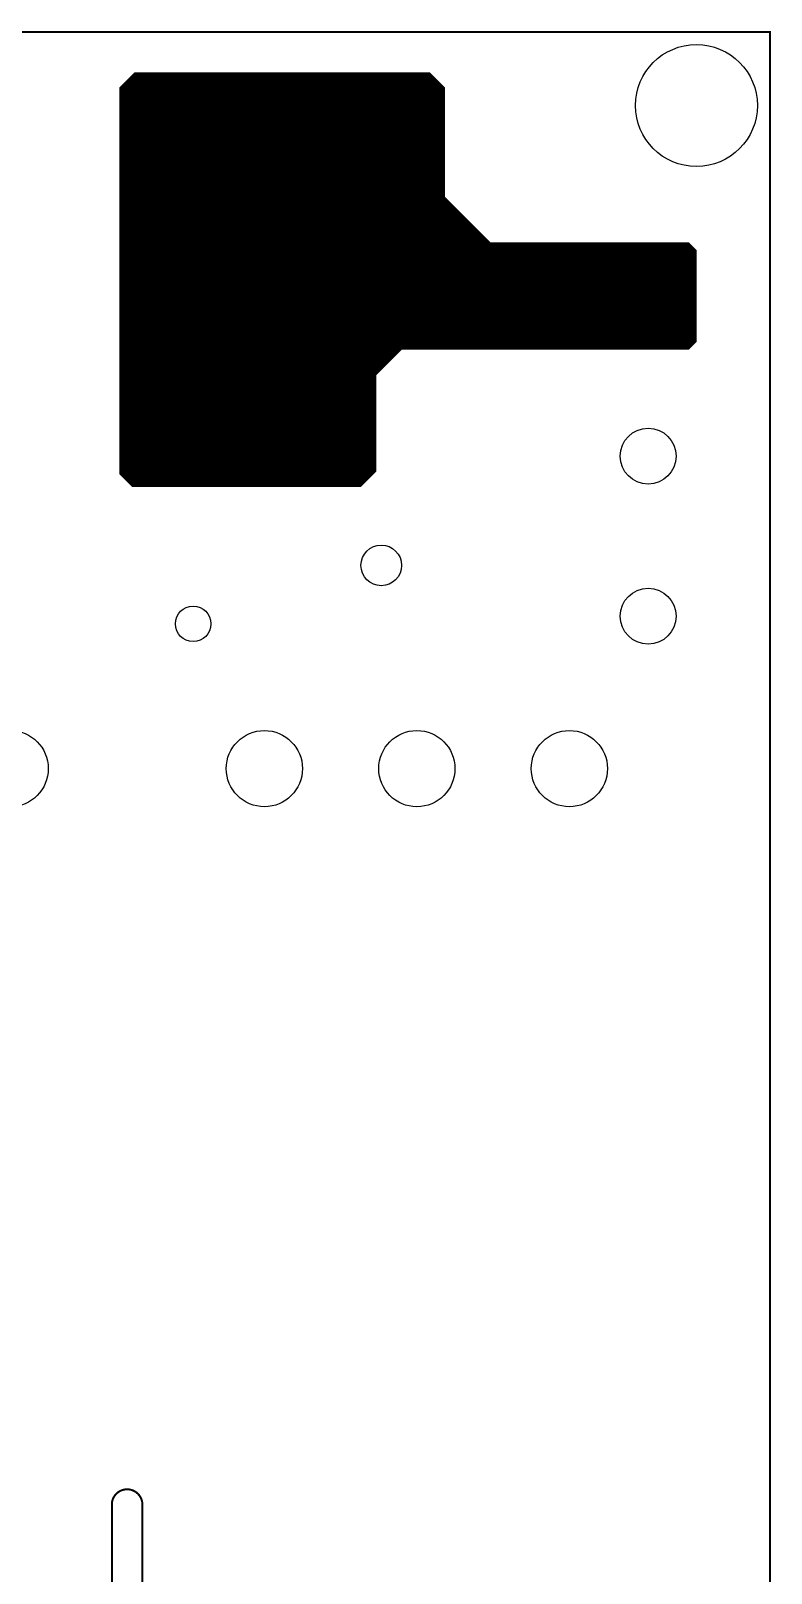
# Model space of a CAD drawing. Extents: x 0 to 219, y 0 to 131.
# Drawn here: x 182 to 219, y 54.3 to 131.4 of the extents above; entities that cross this region are included whole.
import ezdxf

# ---------------------------------------------------------------- set-up
doc = ezdxf.new("R2010")
doc.units = 0
doc.layers.get('0').update_dxf_attribs({"linetype": 'CONTINUOUS'})
doc.layers.add('CS', color=1, linetype='CONTINUOUS')
doc.layers.add('OUT', color=7, linetype='CONTINUOUS')

# ---------------------------------------------------------------- blocks, each defined once
blk = doc.blocks.new('ROUND_36')
blk.add_circle((0, 0), 1.905)
blk = doc.blocks.new('ROUND_19')
blk.add_circle((0, 0), 1.397)
blk = doc.blocks.new('ROUND_28')
blk.add_circle((0, 0), 1.016)
blk = doc.blocks.new('ROUND_11')
blk.add_circle((0, 0), 0.889)
blk = doc.blocks.new('ROUND_29')
blk.add_circle((0, 0), 3.048)
blk = doc.blocks.new('ROUND_26')
blk.add_circle((0, 0), 0.508)

msp = doc.modelspace()

# ---------------------------------------------------------------- linework, layer by layer
at = {"layer": 'CS'}
for points, const_width in [([(214.884, 115.443), (215.265, 115.824), (215.265, 120.396), (214.884, 120.777), (204.978, 120.777), (202.692, 123.063), (202.692, 128.524), (201.93, 129.286), (187.198, 129.286), (186.436, 128.524), (186.436, 109.22), (187.071, 108.585), (198.501, 108.585), (199.263, 109.347), (199.263, 114.173), (200.533, 115.443), (214.884, 115.443)], 0.0254), ([(198.459, 108.685), (187.112, 108.685), (186.536, 109.261), (186.536, 128.483), (187.239, 129.186), (201.888, 129.186), (202.592, 128.483), (202.592, 123.063), (202.602, 123.019), (202.621, 122.992), (204.907, 120.706), (204.945, 120.683), (204.978, 120.677), (214.842, 120.677), (215.165, 120.355), (215.164, 115.865), (214.842, 115.543), (200.532, 115.543), (200.489, 115.533), (200.462, 115.514), (199.192, 114.244), (199.168, 114.206), (199.163, 114.173), (199.162, 109.388), (198.459, 108.685)], 0.2), ([(186.817, 128.764), (202.31, 128.764)], 0.2), ([(186.992, 128.939), (202.135, 128.939)], 0.2), ([(187.166, 129.113), (201.961, 129.113)], 0.2), ([(186.536, 128.415), (202.592, 128.415)], 0.2), ([(186.536, 128.24), (202.592, 128.24)], 0.2), ([(186.536, 128.066), (202.592, 128.066)], 0.2), ([(186.536, 127.891), (202.592, 127.891)], 0.2), ([(186.642, 128.589), (202.485, 128.589)], 0.2), ([(190.119, 127.762), (187.198, 127.762), (187.198, 112.014)], 0.635), ([(186.536, 127.716), (202.592, 127.716)], 0.2), ([(186.536, 127.542), (202.592, 127.542)], 0.2), ([(186.536, 127.367), (202.592, 127.367)], 0.2), ([(186.536, 127.193), (202.592, 127.193)], 0.2), ([(186.536, 127.018), (202.592, 127.018)], 0.2), ([(186.536, 126.843), (202.592, 126.843)], 0.2), ([(186.536, 126.669), (202.592, 126.669)], 0.2), ([(186.536, 126.494), (202.592, 126.494)], 0.2), ([(186.536, 126.32), (202.592, 126.32)], 0.2), ([(186.536, 126.145), (202.592, 126.145)], 0.2), ([(186.536, 125.97), (202.592, 125.97)], 0.2), ([(186.536, 125.796), (202.592, 125.796)], 0.2), ([(186.536, 125.621), (202.592, 125.621)], 0.2), ([(186.536, 125.447), (202.592, 125.447)], 0.2), ([(186.536, 125.272), (202.592, 125.272)], 0.2), ([(186.536, 125.097), (202.592, 125.097)], 0.2), ([(186.536, 124.923), (202.592, 124.923)], 0.2), ([(196.088, 109.474), (196.088, 124.968), (199.517, 124.968)], 0.635), ([(186.536, 124.748), (202.592, 124.748)], 0.2), ([(186.536, 124.574), (202.592, 124.574)], 0.2), ([(186.536, 124.399), (202.592, 124.399)], 0.2), ([(186.536, 124.224), (202.592, 124.224)], 0.2), ([(186.536, 124.05), (202.592, 124.05)], 0.2), ([(186.536, 123.875), (202.592, 123.875)], 0.2), ([(186.536, 123.701), (202.592, 123.701)], 0.2), ([(186.536, 123.526), (202.592, 123.526)], 0.2), ([(186.536, 123.351), (202.592, 123.351)], 0.2), ([(186.536, 123.177), (202.592, 123.177)], 0.2), ([(186.536, 123.002), (202.614, 123.002)], 0.2), ([(186.536, 122.828), (202.785, 122.828)], 0.2), ([(186.536, 122.653), (202.96, 122.653)], 0.2), ([(186.536, 122.478), (203.135, 122.478)], 0.2), ([(186.536, 122.304), (203.309, 122.304)], 0.2), ([(186.536, 122.129), (203.484, 122.129)], 0.2), ([(186.536, 121.955), (203.658, 121.955)], 0.2), ([(186.536, 121.78), (203.833, 121.78)], 0.2), ([(186.536, 121.605), (204.008, 121.605)], 0.2), ([(186.536, 121.431), (204.182, 121.431)], 0.2), ([(186.536, 121.256), (204.357, 121.256)], 0.2), ([(186.536, 121.082), (204.531, 121.082)], 0.2), ([(186.536, 120.907), (204.706, 120.907)], 0.2), ([(186.536, 120.732), (204.881, 120.732)], 0.2), ([(186.536, 120.558), (214.961, 120.558)], 0.2), ([(186.536, 120.383), (215.136, 120.383)], 0.2), ([(186.536, 120.209), (215.165, 120.209)], 0.2), ([(186.536, 120.034), (215.165, 120.034)], 0.2), ([(186.536, 119.859), (215.165, 119.859)], 0.2), ([(186.536, 119.685), (215.165, 119.685)], 0.2), ([(186.536, 119.51), (215.164, 119.51)], 0.2), ([(186.536, 119.336), (215.164, 119.336)], 0.2), ([(186.536, 119.161), (215.164, 119.161)], 0.2), ([(186.536, 118.986), (215.164, 118.986)], 0.2), ([(186.536, 118.812), (215.164, 118.812)], 0.2), ([(186.536, 118.637), (215.164, 118.637)], 0.2), ([(186.536, 118.463), (215.164, 118.463)], 0.2), ([(186.536, 118.288), (215.164, 118.288)], 0.2), ([(186.536, 118.113), (215.164, 118.113)], 0.2), ([(186.536, 117.939), (215.164, 117.939)], 0.2), ([(186.536, 117.764), (215.164, 117.764)], 0.2), ([(186.536, 117.59), (215.164, 117.59)], 0.2), ([(186.536, 117.415), (215.164, 117.415)], 0.2), ([(186.536, 117.24), (215.164, 117.24)], 0.2), ([(186.536, 117.066), (215.164, 117.066)], 0.2), ([(186.536, 116.891), (215.164, 116.891)], 0.2), ([(186.536, 116.717), (215.164, 116.717)], 0.2), ([(186.536, 116.542), (215.164, 116.542)], 0.2), ([(186.536, 116.367), (215.164, 116.367)], 0.2), ([(186.536, 116.193), (215.164, 116.193)], 0.2), ([(186.536, 116.018), (215.164, 116.018)], 0.2), ([(186.536, 115.844), (215.143, 115.844)], 0.2), ([(186.536, 115.669), (214.968, 115.669)], 0.2), ([(186.536, 115.494), (200.442, 115.494)], 0.2), ([(186.536, 115.32), (200.268, 115.32)], 0.2), ([(186.536, 115.145), (200.093, 115.145)], 0.2), ([(186.536, 114.971), (199.919, 114.971)], 0.2), ([(186.536, 114.796), (199.744, 114.796)], 0.2), ([(186.536, 114.621), (199.569, 114.621)], 0.2), ([(186.536, 114.447), (199.395, 114.447)], 0.2), ([(186.536, 114.272), (199.22, 114.272)], 0.2), ([(186.536, 114.098), (199.163, 114.098)], 0.2), ([(186.536, 113.923), (199.163, 113.923)], 0.2), ([(186.536, 113.748), (199.163, 113.748)], 0.2), ([(186.536, 113.574), (199.163, 113.574)], 0.2), ([(186.536, 113.399), (199.163, 113.399)], 0.2), ([(186.536, 113.225), (199.162, 113.225)], 0.2), ([(186.536, 113.05), (199.162, 113.05)], 0.2), ([(186.536, 112.875), (199.162, 112.875)], 0.2), ([(186.536, 112.701), (199.162, 112.701)], 0.2), ([(186.536, 112.526), (199.162, 112.526)], 0.2), ([(186.536, 112.352), (199.162, 112.352)], 0.2), ([(186.536, 112.177), (199.162, 112.177)], 0.2), ([(186.536, 112.002), (199.162, 112.002)], 0.2), ([(186.536, 111.828), (199.162, 111.828)], 0.2), ([(188.468, 112.014), (189.738, 112.014)], 0.635), ([(191.008, 112.014), (192.278, 112.014)], 0.635), ([(193.548, 112.014), (194.818, 112.014)], 0.635), ([(196.088, 112.014), (197.358, 112.014)], 0.635), ([(186.536, 111.653), (199.162, 111.653)], 0.2), ([(186.536, 111.479), (199.162, 111.479)], 0.2), ([(186.536, 111.304), (199.162, 111.304)], 0.2), ([(186.536, 111.129), (199.162, 111.129)], 0.2), ([(186.536, 110.955), (199.162, 110.955)], 0.2), ([(187.198, 110.744), (187.198, 109.474)], 0.635), ([(188.468, 109.474), (188.468, 110.744)], 0.635), ([(189.738, 110.744), (189.738, 109.474)], 0.635), ([(191.008, 109.474), (191.008, 110.744)], 0.635), ([(192.278, 110.744), (192.278, 109.474)], 0.635), ([(193.548, 109.474), (193.548, 110.744)], 0.635), ([(194.818, 110.744), (194.818, 109.474)], 0.635), ([(196.088, 109.474), (196.088, 110.744)], 0.635), ([(197.358, 110.744), (197.358, 109.474)], 0.635), ([(186.536, 110.78), (199.162, 110.78)], 0.2), ([(186.536, 110.606), (199.162, 110.606)], 0.2), ([(186.536, 110.431), (199.162, 110.431)], 0.2), ([(186.536, 110.256), (199.162, 110.256)], 0.2), ([(186.536, 110.082), (199.162, 110.082)], 0.2), ([(186.536, 109.907), (199.162, 109.907)], 0.2), ([(186.536, 109.733), (199.162, 109.733)], 0.2), ([(186.536, 109.558), (199.162, 109.558)], 0.2), ([(186.536, 109.383), (199.157, 109.383)], 0.2), ([(186.588, 109.209), (198.983, 109.209)], 0.2), ([(186.763, 109.034), (198.808, 109.034)], 0.2), ([(186.937, 108.86), (198.634, 108.86)], 0.2)]:
    msp.add_lwpolyline(points, dxfattribs=dict(at, const_width=const_width))
at = {"layer": 'OUT', "const_width": 0.1}
for points in [[(0, 0), (218.948, 0), (218.948, 131.318), (0, 131.318), (0, 0)], [(186.055, 57.658), (186.054238, 57.675426), (186.055, 57.742), (186.06156, 57.808252), (186.073868, 57.87368), (186.091834, 57.937788), (186.115318, 58.000086), (186.144142, 58.0601), (186.178088, 58.117372), (186.216896, 58.171468), (186.26027, 58.221978), (186.307882, 58.268512), (186.359368, 58.310722), (186.414338, 58.348284), (186.472372, 58.38091), (186.533028, 58.408356), (186.595846, 58.43041), (186.660348, 58.446904), (186.726042, 58.457716), (186.792426, 58.46276), (186.859, 58.462), (186.925252, 58.455438), (186.99068, 58.44313), (187.054788, 58.425164), (187.117086, 58.40168), (187.1771, 58.372856), (187.234372, 58.33891), (187.288468, 58.300102), (187.338978, 58.256728), (187.385512, 58.209116), (187.427722, 58.15763), (187.465284, 58.10266), (187.49791, 58.044626), (187.525356, 57.98397), (187.54741, 57.921152), (187.563904, 57.85665), (187.574716, 57.790956), (187.57976, 57.724572), (187.579, 57.658), (187.579, 36.83)], [(186.055, 36.322), (186.055, 57.658)]]:
    msp.add_lwpolyline(points, dxfattribs=at)

# ---------------------------------------------------------------- block references
at = {"layer": 'CS'}
for name, p in [('ROUND_29', (215.265, 127.635)), ('ROUND_11', (190.119, 127.762)), ('ROUND_28', (199.517, 124.968)), ('ROUND_19', (212.852, 118.11)), ('ROUND_26', (187.198, 112.014)), ('ROUND_26', (188.468, 112.014)), ('ROUND_26', (189.738, 112.014)), ('ROUND_26', (191.008, 112.014)), ('ROUND_26', (192.278, 112.014)), ('ROUND_26', (193.548, 112.014)), ('ROUND_26', (194.818, 112.014)), ('ROUND_26', (196.088, 112.014)), ('ROUND_26', (197.358, 112.014)), ('ROUND_26', (187.198, 110.744)), ('ROUND_26', (188.468, 110.744)), ('ROUND_26', (189.738, 110.744)), ('ROUND_26', (191.008, 110.744)), ('ROUND_26', (192.278, 110.744)), ('ROUND_26', (193.548, 110.744)), ('ROUND_26', (194.818, 110.744)), ('ROUND_26', (196.088, 110.744)), ('ROUND_26', (197.358, 110.744)), ('ROUND_19', (212.852, 110.109)), ('ROUND_26', (187.198, 109.474)), ('ROUND_26', (188.468, 109.474)), ('ROUND_26', (189.738, 109.474)), ('ROUND_26', (191.008, 109.474)), ('ROUND_26', (192.278, 109.474)), ('ROUND_26', (193.548, 109.474)), ('ROUND_26', (194.818, 109.474)), ('ROUND_26', (196.088, 109.474)), ('ROUND_26', (196.088, 109.474)), ('ROUND_26', (197.358, 109.474)), ('ROUND_28', (199.517, 104.648)), ('ROUND_19', (212.852, 102.108)), ('ROUND_11', (190.119, 101.727)), ('ROUND_36', (180.975, 94.488)), ('ROUND_36', (193.675, 94.488)), ('ROUND_36', (201.295, 94.488)), ('ROUND_36', (208.915, 94.488))]:
    msp.add_blockref(name, p, dxfattribs=at)

doc.saveas('drawing.dxf')
